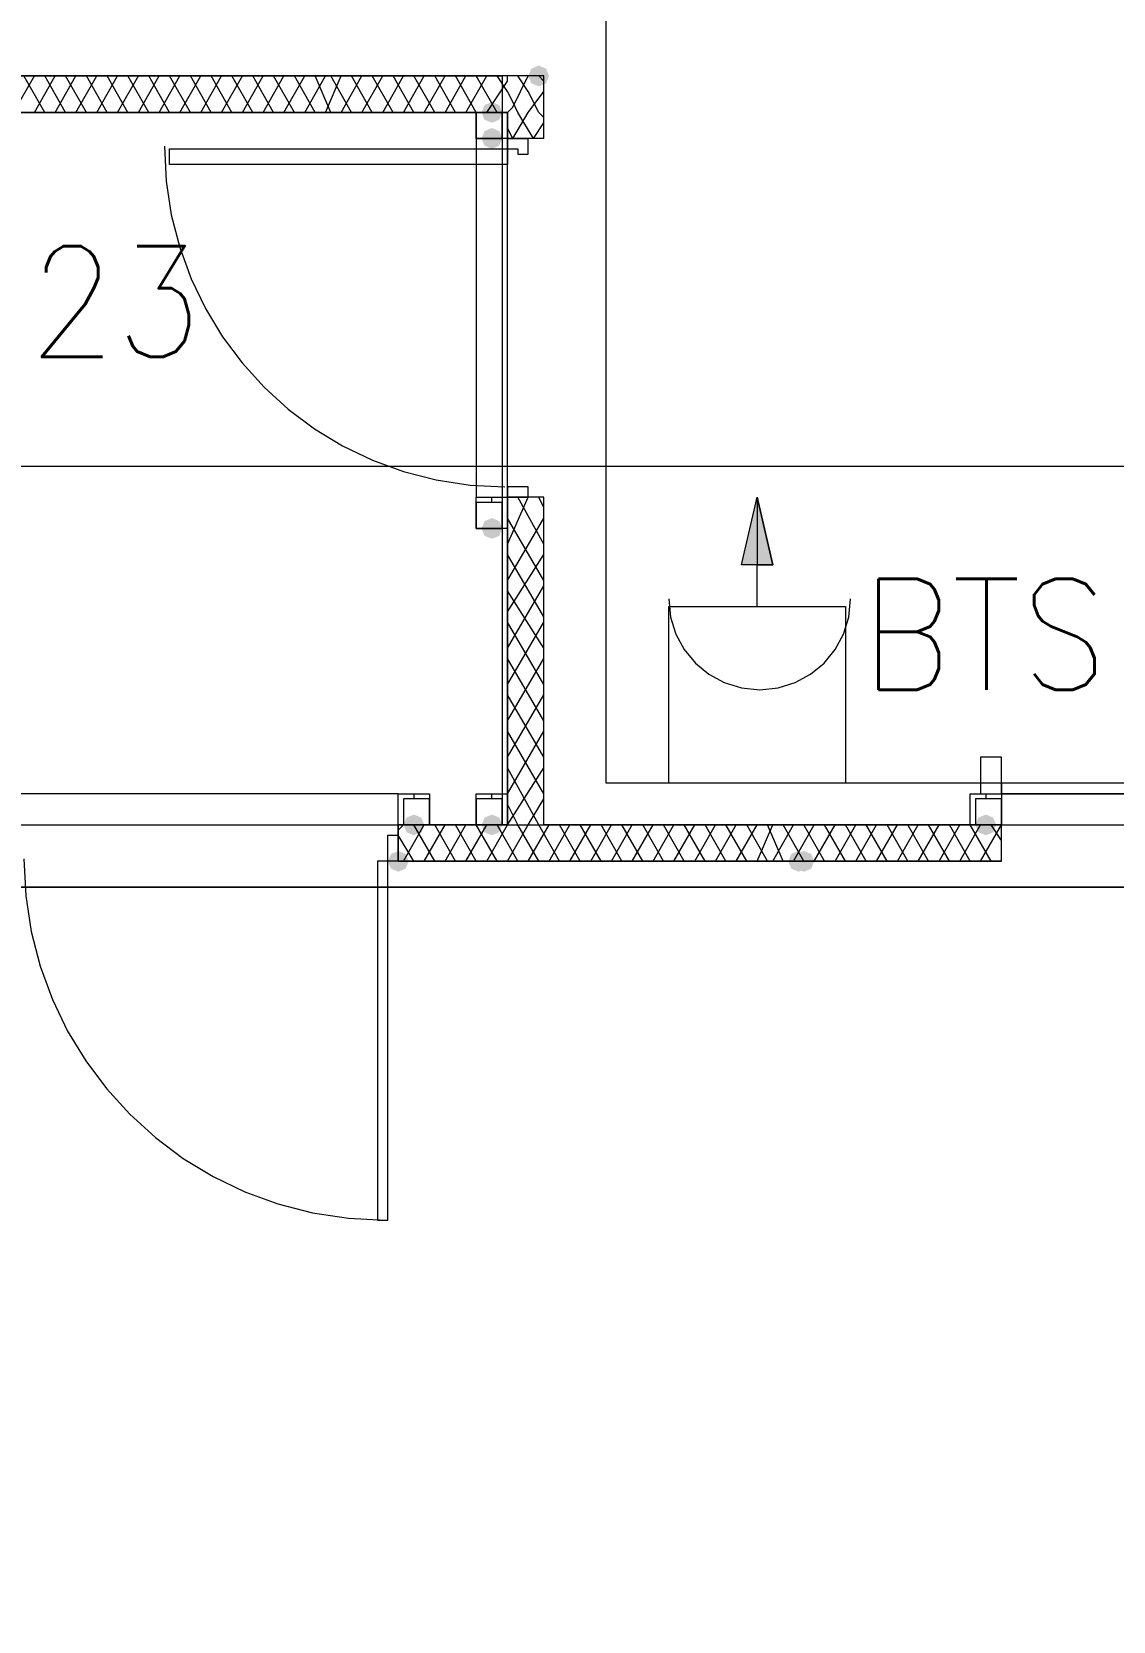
# Model space of a CAD drawing. Header units: millimetres. Extents: x 0 to 420, y 0 to 297.
# Drawn here: x 114.11 to 122.91, y 99.06 to 111.99 of the extents above; entities that cross this region are included whole.
import ezdxf

# ---------------------------------------------------------------- set-up
doc = ezdxf.new("R2010")
doc.units = ezdxf.units.MM
doc.styles.get("Standard").update_dxf_attribs({"font": 'STANDARD'})

msp = doc.modelspace()

# ---------------------------------------------------------------- hatches: boundary and pattern name
for color, points in [(7, [(118.321667, 111.633), (118.296796, 111.573204), (118.237, 111.548333), (118.177204, 111.573204), (118.152333, 111.633), (118.177204, 111.692796), (118.237, 111.717667), (118.296796, 111.692796)]), (7, [(117.940667, 111.336667), (117.915796, 111.276871), (117.856, 111.252), (117.796204, 111.276871), (117.771333, 111.336667), (117.796204, 111.396462), (117.856, 111.421333), (117.915796, 111.396463)]), (7, [(117.940667, 111.125), (117.915796, 111.065204), (117.856, 111.040333), (117.796204, 111.065204), (117.771333, 111.125), (117.796204, 111.184796), (117.856, 111.209667), (117.915796, 111.184796)]), (7, [(117.940667, 107.95), (117.915796, 107.890204), (117.856, 107.865333), (117.796204, 107.890204), (117.771333, 107.95), (117.796204, 108.009796), (117.856, 108.034667), (117.915796, 108.009796)]), (7, [(117.305667, 105.537), (117.280796, 105.477204), (117.221, 105.452333), (117.161204, 105.477204), (117.136333, 105.537), (117.161204, 105.596796), (117.221, 105.621667), (117.280796, 105.596796)]), (7, [(117.940667, 105.537), (117.915796, 105.477204), (117.856, 105.452333), (117.796204, 105.477204), (117.771333, 105.537), (117.796204, 105.596796), (117.856, 105.621667), (117.915796, 105.596796)]), (7, [(121.962333, 105.537), (121.937463, 105.477204), (121.877667, 105.452333), (121.817871, 105.477204), (121.793, 105.537), (121.817871, 105.596796), (121.877667, 105.621667), (121.937462, 105.596796)]), (254, [(117.178667, 105.240667), (117.153796, 105.180871), (117.094, 105.156), (117.034204, 105.180871), (117.009333, 105.240667), (117.034204, 105.300462), (117.094, 105.325333), (117.153796, 105.300463)]), (254, [(117.178667, 105.240667), (117.153796, 105.180871), (117.094, 105.156), (117.034204, 105.180871), (117.009333, 105.240667), (117.034204, 105.300462), (117.094, 105.325333), (117.153796, 105.300463)]), (254, [(120.438333, 105.240667), (120.413463, 105.180871), (120.353667, 105.156), (120.293871, 105.180871), (120.269, 105.240667), (120.293871, 105.300462), (120.353667, 105.325333), (120.413462, 105.300463)]), (254, [(120.480667, 105.240667), (120.455796, 105.180871), (120.396, 105.156), (120.336204, 105.180871), (120.311333, 105.240667), (120.336204, 105.300462), (120.396, 105.325333), (120.455796, 105.300463)])]:
    msp.add_hatch(color=color).paths.add_polyline_path(points, flags=0)
h = msp.add_hatch(color=6)
h.paths.add_polyline_path([(120.142, 107.653667), (120.015, 108.204), (120.015, 107.653667)], flags=0)
h.paths.add_polyline_path([(120.015, 108.204), (120.015, 107.653667), (119.888, 107.653667)], flags=0)
h = msp.add_hatch(color=7)
h.paths.add_polyline_path([(117.094, 105.240667), (122.004667, 105.240667)], flags=0)
h.paths.add_polyline_path([(122.004667, 105.240667), (117.094, 105.240667)], flags=0)

# ---------------------------------------------------------------- linework, layer by layer
at = {"color": 7, "lineweight": 0}
for points in [[(100.922667, 105.029), (386.715, 105.029), (386.715, 222.715667), (100.922667, 222.715667)], [(101.430667, 111.633), (117.940667, 111.633), (117.940667, 105.537), (130.640667, 105.537), (130.640667, 140.038667), (101.430667, 140.038667), (101.430667, 123.655667)], [(117.983, 111.125), (117.729, 111.125), (117.729, 111.336667), (117.983, 111.336667)], [(117.940667, 111.125), (117.940667, 111.336667), (117.729, 111.336667), (117.729, 111.125)], [(115.231333, 111.040333), (117.983, 111.040333), (117.983, 110.913333), (115.231333, 110.913333)], [(118.152333, 111.125), (117.983, 111.125), (117.983, 111.040333), (118.067667, 111.040333), (118.067667, 110.998), (118.152333, 110.998)], [(117.983, 111.125), (118.152333, 111.125)], [(118.152333, 108.288667), (118.067667, 108.288667), (117.983, 108.288667), (117.983, 108.204), (118.152333, 108.204)], [(117.983, 107.95), (117.729, 107.95), (117.729, 108.204), (117.983, 108.204)], [(117.940667, 107.95), (117.940667, 108.161667), (117.729, 108.161667), (117.729, 107.95)], [(117.983, 108.204), (118.152333, 108.204)], [(121.835333, 106.087333), (121.835333, 105.791), (122.004667, 105.791), (122.004667, 106.087333)], [(122.004667, 105.791), (129.243667, 105.791), (129.243667, 105.875667), (122.004667, 105.875667)], [(117.094, 105.791), (117.348, 105.791), (117.348, 105.537), (117.094, 105.537)], [(117.136333, 105.748667), (117.136333, 105.537), (117.348, 105.537), (117.348, 105.748667)], [(117.983, 105.537), (117.729, 105.537), (117.729, 105.791), (117.983, 105.791)], [(117.940667, 105.537), (117.940667, 105.748667), (117.729, 105.748667), (117.729, 105.537)], [(121.750667, 105.791), (122.004667, 105.791), (122.004667, 105.537), (121.750667, 105.537)], [(121.793, 105.748667), (121.793, 105.537), (122.004667, 105.537), (122.004667, 105.748667)], [(117.094, 105.452333), (117.094, 105.240667), (117.009333, 105.240667), (117.009333, 105.367667), (117.009333, 105.452333)], [(117.009333, 102.319667), (117.009333, 105.240667), (116.924667, 105.240667), (116.924667, 102.319667)], [(117.094, 105.240667), (122.004667, 105.240667)], [(122.004667, 105.240667), (117.094, 105.240667)], [(122.004667, 105.240667), (117.094, 105.240667), (122.004667, 105.240667), (117.094, 105.240667)], [(113.03, 96.435333), (374.65, 96.435333), (374.65, 105.029), (113.03, 105.029)]]:
    msp.add_lwpolyline(points, close=True, dxfattribs=at)
at = {"color": 6, "lineweight": 0}
for points in [[(134.704667, 221.869), (354.795667, 221.869), (367.411, 221.869), (367.411, 215.392), (376.851333, 215.392), (379.645333, 215.392), (379.645333, 191.135), (373.168333, 191.135), (373.168333, 163.872333), (372.999, 163.872333), (373.168333, 163.872333), (373.168333, 127.973667), (379.941667, 127.973667), (379.941667, 112.352667), (375.369667, 112.352667), (368.257667, 112.352667), (368.257667, 105.875667), (266.530667, 105.875667), (120.734667, 105.875667)], [(119.295333, 105.875667), (118.787333, 105.875667), (118.787333, 112.183333), (113.919, 112.183333), (113.919, 139.361333), (114.257667, 139.361333), (114.257667, 160.02), (114.511667, 160.02), (114.511667, 163.152667), (114.681, 163.152667)], [(120.015, 107.315), (120.015, 107.653667), (119.888, 107.653667), (120.015, 108.204), (120.142, 107.653667), (120.015, 107.653667)], [(119.295333, 107.3785), (119.310384, 107.229196), (119.353552, 107.090134), (119.421856, 106.964293), (119.512318, 106.854651), (119.621959, 106.764189), (119.747801, 106.695885), (119.886863, 106.652718), (120.036167, 106.637667), (120.185471, 106.652718), (120.324533, 106.695885), (120.450374, 106.764189), (120.560015, 106.854651), (120.650477, 106.964293), (120.718782, 107.090134), (120.761949, 107.229196), (120.777, 107.3785)]]:
    msp.add_lwpolyline(points, dxfattribs=at)
at = {"color": 1, "lineweight": 0}
msp.add_lwpolyline([(113.411001, 146.769666), (113.411001, 145.330333), (121.454335, 145.330333), (122.174001, 145.330333), (122.174001, 124.375333), (116.755335, 124.375333), (116.755335, 114.3), (109.685668, 114.3), (109.685668, 108.458), (134.620001, 108.458), (134.620001, 122.809), (226.610334, 122.809)], dxfattribs=at)
at = {"color": 7, "lineweight": 0}
for points in [[(117.983, 111.633), (101.430667, 111.633)], [(113.961333, 111.336667), (114.130667, 111.633)], [(114.215333, 111.336667), (114.046, 111.633)], [(114.130667, 111.336667), (114.3, 111.633)], [(114.384667, 111.336667), (114.215333, 111.633)], [(114.3, 111.336667), (114.469333, 111.633)], [(114.554, 111.336667), (114.384667, 111.633)], [(114.469333, 111.336667), (114.638667, 111.633)], [(114.723333, 111.336667), (114.554, 111.633)], [(114.638667, 111.336667), (114.808, 111.633)], [(114.892667, 111.336667), (114.723333, 111.633)], [(114.808, 111.336667), (114.977333, 111.633)], [(115.062, 111.336667), (114.892667, 111.633)], [(114.977333, 111.336667), (115.146667, 111.633)], [(115.231333, 111.336667), (115.062, 111.633)], [(115.146667, 111.336667), (115.316, 111.633)], [(115.400667, 111.336667), (115.231333, 111.633)], [(115.316, 111.336667), (115.485333, 111.633)], [(115.57, 111.336667), (115.400667, 111.633)], [(115.485333, 111.336667), (115.654667, 111.633)], [(115.739333, 111.336667), (115.57, 111.633)], [(115.654667, 111.336667), (115.824, 111.633)], [(115.908667, 111.336667), (115.739333, 111.633)], [(115.824, 111.336667), (115.993333, 111.633)], [(116.078, 111.336667), (115.908667, 111.633)], [(115.993333, 111.336667), (116.162667, 111.633)], [(116.247333, 111.336667), (116.078, 111.633)], [(116.162667, 111.336667), (116.332, 111.633)], [(116.416667, 111.336667), (116.247333, 111.633)], [(116.332, 111.336667), (116.501333, 111.633)], [(116.543667, 111.336667), (116.416667, 111.633)], [(116.501333, 111.336667), (116.628333, 111.633)], [(116.713, 111.336667), (116.543667, 111.633)], [(116.628333, 111.336667), (116.797667, 111.633)], [(116.882333, 111.336667), (116.713, 111.633)], [(116.797667, 111.336667), (116.967, 111.633)], [(117.051667, 111.336667), (116.882333, 111.633)], [(116.967, 111.336667), (117.136333, 111.633)], [(117.221, 111.336667), (117.051667, 111.633)], [(117.136333, 111.336667), (117.305667, 111.633)], [(117.390333, 111.336667), (117.221, 111.633)], [(117.305667, 111.336667), (117.475, 111.633)], [(117.559667, 111.336667), (117.390333, 111.633)], [(117.475, 111.336667), (117.644333, 111.633)], [(117.729, 111.336667), (117.559667, 111.633)], [(117.644333, 111.336667), (117.813667, 111.633)], [(117.898333, 111.336667), (117.729, 111.633)], [(117.813667, 111.336667), (117.983, 111.590667)], [(117.983, 111.506), (117.898333, 111.633)], [(117.983, 111.590667), (117.983, 111.633)], [(118.279333, 111.633), (117.983, 111.633)], [(118.025333, 111.379), (118.152333, 111.633)], [(118.152333, 111.506), (118.067667, 111.633)], [(118.279333, 111.590667), (118.237, 111.633)], [(118.279333, 111.125), (118.279333, 111.633)], [(118.025333, 111.421333), (117.983, 111.506)], [(118.067667, 111.336667), (118.025333, 111.421333)], [(118.152333, 111.336667), (118.279333, 111.506)], [(118.237, 111.336667), (118.152333, 111.506)], [(101.430667, 111.336667), (117.983, 111.336667)], [(117.983, 111.336667), (118.025333, 111.379)], [(117.983, 111.294333), (117.983, 111.336667)], [(117.983, 111.336667), (117.983, 111.125)], [(118.025333, 111.125), (118.152333, 111.336667)], [(118.194667, 111.125), (118.067667, 111.336667)], [(118.279333, 111.294333), (118.237, 111.336667)], [(118.025333, 111.125), (117.983, 111.209667)], [(118.194667, 111.125), (118.279333, 111.252)], [(115.189, 111.0615), (115.203316, 110.777991), (115.245334, 110.502673), (115.31366, 110.236939), (115.406901, 109.982182), (115.523663, 109.739796), (115.662552, 109.511176), (115.822176, 109.297714), (116.001139, 109.100805), (116.198048, 108.921842), (116.411509, 108.762219), (116.64013, 108.62333), (116.882515, 108.506568), (117.137272, 108.413326), (117.403006, 108.345), (117.678325, 108.302982), (117.961833, 108.288667)], [(117.856, 111.125), (117.729, 111.125), (117.729, 109.643333)], [(117.983, 109.643333), (117.983, 111.125), (117.856, 111.125)], [(118.279333, 111.125), (118.152333, 111.125), (117.983, 111.125)], [(118.279333, 111.125), (118.152333, 111.125)], [(117.729, 109.643333), (117.729, 108.204), (117.856, 108.204)], [(117.856, 108.204), (117.983, 108.204), (117.983, 109.643333)], [(117.856, 108.161667), (117.856, 108.204)], [(117.983, 108.119333), (117.983, 108.204)], [(117.983, 107.823), (118.152333, 108.204)], [(118.279333, 108.204), (118.152333, 108.204), (117.983, 108.204)], [(117.983, 108.204), (117.983, 105.537)], [(118.279333, 107.823), (118.067667, 108.204)], [(118.279333, 108.204), (118.152333, 108.204)], [(118.279333, 108.119333), (118.237, 108.204)], [(118.279333, 105.537), (118.279333, 108.204)], [(117.983, 107.526667), (118.279333, 108.034667)], [(118.279333, 107.526667), (117.983, 108.034667)], [(117.983, 107.272667), (118.279333, 107.738333)], [(118.279333, 107.230333), (117.983, 107.738333)], [(117.983, 106.976333), (118.279333, 107.484333)], [(118.279333, 106.976333), (117.983, 107.442)], [(117.983, 106.68), (118.279333, 107.188)], [(118.279333, 106.68), (117.983, 107.188)], [(117.983, 106.383667), (118.279333, 106.891667)], [(118.279333, 106.383667), (117.983, 106.891667)], [(117.983, 106.087333), (118.279333, 106.595333)], [(118.279333, 106.087333), (117.983, 106.595333)], [(117.983, 105.791), (118.279333, 106.299)], [(118.279333, 105.791), (117.983, 106.299)], [(117.983, 105.537), (118.279333, 106.002667)], [(118.237, 105.537), (117.983, 106.002667)], [(115.57, 105.791), (114.003667, 105.791), (114.003667, 105.664)], [(117.094, 105.664), (117.094, 105.791), (115.57, 105.791)], [(117.221, 105.791), (117.221, 105.748667)], [(117.856, 105.748667), (117.856, 105.791)], [(118.067667, 105.537), (117.983, 105.706333)], [(118.152333, 105.537), (118.279333, 105.748667)], [(121.877667, 105.791), (121.877667, 105.748667)], [(125.603, 105.791), (122.004667, 105.791), (122.004667, 105.664)], [(114.003667, 105.664), (114.003667, 105.537), (115.57, 105.537)], [(115.57, 105.537), (117.094, 105.537), (117.094, 105.664)], [(122.004667, 105.664), (122.004667, 105.537), (125.603, 105.537)], [(117.094, 105.494667), (117.136333, 105.537)], [(117.094, 105.240667), (117.094, 105.452333), (117.094, 105.537)], [(117.094, 105.537), (117.094, 105.452333), (117.094, 105.240667), (117.094, 105.452333)], [(117.983, 105.537), (117.094, 105.537)], [(117.221, 105.240667), (117.094, 105.452333)], [(117.136333, 105.240667), (117.305667, 105.537)], [(117.390333, 105.240667), (117.221, 105.537)], [(117.305667, 105.240667), (117.475, 105.537)], [(117.559667, 105.240667), (117.390333, 105.537)], [(117.475, 105.240667), (117.644333, 105.537)], [(117.729, 105.240667), (117.559667, 105.537)], [(117.644333, 105.240667), (117.813667, 105.537)], [(117.898333, 105.240667), (117.729, 105.537)], [(117.813667, 105.240667), (117.983, 105.537)], [(118.067667, 105.240667), (117.898333, 105.537)], [(117.983, 105.240667), (118.152333, 105.537)], [(118.237, 105.240667), (118.067667, 105.537)], [(118.152333, 105.240667), (118.321667, 105.537)], [(118.406333, 105.240667), (118.237, 105.537)], [(121.835333, 105.537), (118.279333, 105.537)], [(118.321667, 105.240667), (118.491, 105.537)], [(118.575667, 105.240667), (118.406333, 105.537)], [(118.491, 105.240667), (118.660333, 105.537)], [(118.745, 105.240667), (118.575667, 105.537)], [(118.660333, 105.240667), (118.829667, 105.537)], [(118.914333, 105.240667), (118.745, 105.537)], [(118.829667, 105.240667), (118.999, 105.537)], [(119.083667, 105.240667), (118.914333, 105.537)], [(118.999, 105.240667), (119.168333, 105.537)], [(119.253, 105.240667), (119.083667, 105.537)], [(119.168333, 105.240667), (119.337667, 105.537)], [(119.422333, 105.240667), (119.253, 105.537)], [(119.337667, 105.240667), (119.507, 105.537)], [(119.591667, 105.240667), (119.422333, 105.537)], [(119.507, 105.240667), (119.676333, 105.537)], [(119.761, 105.240667), (119.591667, 105.537)], [(119.676333, 105.240667), (119.845667, 105.537)], [(119.930333, 105.240667), (119.761, 105.537)], [(119.845667, 105.240667), (120.015, 105.537)], [(120.099667, 105.240667), (119.930333, 105.537)], [(120.015, 105.240667), (120.142, 105.537)], [(120.226667, 105.240667), (120.099667, 105.537)], [(120.142, 105.240667), (120.311333, 105.537)], [(120.396, 105.240667), (120.226667, 105.537)], [(120.311333, 105.240667), (120.480667, 105.537)], [(120.565333, 105.240667), (120.396, 105.537)], [(120.480667, 105.240667), (120.65, 105.537)], [(120.734667, 105.240667), (120.565333, 105.537)], [(120.65, 105.240667), (120.819333, 105.537)], [(120.904, 105.240667), (120.734667, 105.537)], [(120.819333, 105.240667), (120.988667, 105.537)], [(121.073333, 105.240667), (120.904, 105.537)], [(120.988667, 105.240667), (121.158, 105.537)], [(121.242667, 105.240667), (121.073333, 105.537)], [(121.158, 105.240667), (121.327333, 105.537)], [(121.412, 105.240667), (121.242667, 105.537)], [(121.327333, 105.240667), (121.496667, 105.537)], [(121.581333, 105.240667), (121.412, 105.537)], [(121.496667, 105.240667), (121.666, 105.537)], [(121.750667, 105.240667), (121.581333, 105.537)], [(121.666, 105.240667), (121.835333, 105.537)], [(121.92, 105.240667), (121.750667, 105.537)], [(121.835333, 105.240667), (122.004667, 105.537)], [(122.004667, 105.41), (121.92, 105.537)], [(122.004667, 105.240667), (122.004667, 105.537)], [(122.004667, 105.240667), (122.004667, 105.537)], [(114.046, 105.261833), (114.06119, 104.961012), (114.105774, 104.668882), (114.178273, 104.38692), (114.277209, 104.116606), (114.401102, 103.859418), (114.548474, 103.616836), (114.717845, 103.390338), (114.907737, 103.181404), (115.116672, 102.991512), (115.343169, 102.82214), (115.585751, 102.674769), (115.842939, 102.550875), (116.113253, 102.45194), (116.395215, 102.379441), (116.687346, 102.334857), (116.988167, 102.319667)], [(122.004667, 105.240667), (117.094, 105.240667), (122.004667, 105.240667), (117.094, 105.240667)], [(117.094, 105.240667), (122.004667, 105.240667)]]:
    msp.add_lwpolyline(points, dxfattribs=at)
at = {"color": 8, "lineweight": 0}
msp.add_lwpolyline([(101.430667, 111.336667), (101.430667, 105.537), (117.983, 105.537), (117.983, 111.336667)], close=True, dxfattribs=at)
at = {"color": 6, "lineweight": 0}
for points in [[(120.015, 108.204), (120.015, 107.653667), (119.888, 107.653667)], [(120.142, 107.653667), (120.015, 108.204), (120.015, 107.653667)], [(119.295333, 105.875667), (119.295333, 107.315), (120.734667, 107.315), (120.734667, 105.875667)]]:
    msp.add_lwpolyline(points, close=True, dxfattribs=at)

# ---------------------------------------------------------------- texts
at = {"color": 7, "char_height": 0.90157, "attachment_point": 1}
for s, insert, width in [('BTH1.3.23', (109.897332, 110.248573), 5.30924556), ('BTS1.1.30', (120.861667, 107.53923), 5.10889648)]:
    msp.add_mtext(s, dxfattribs=dict(at, insert=insert, width=width))

doc.saveas('drawing.dxf')
